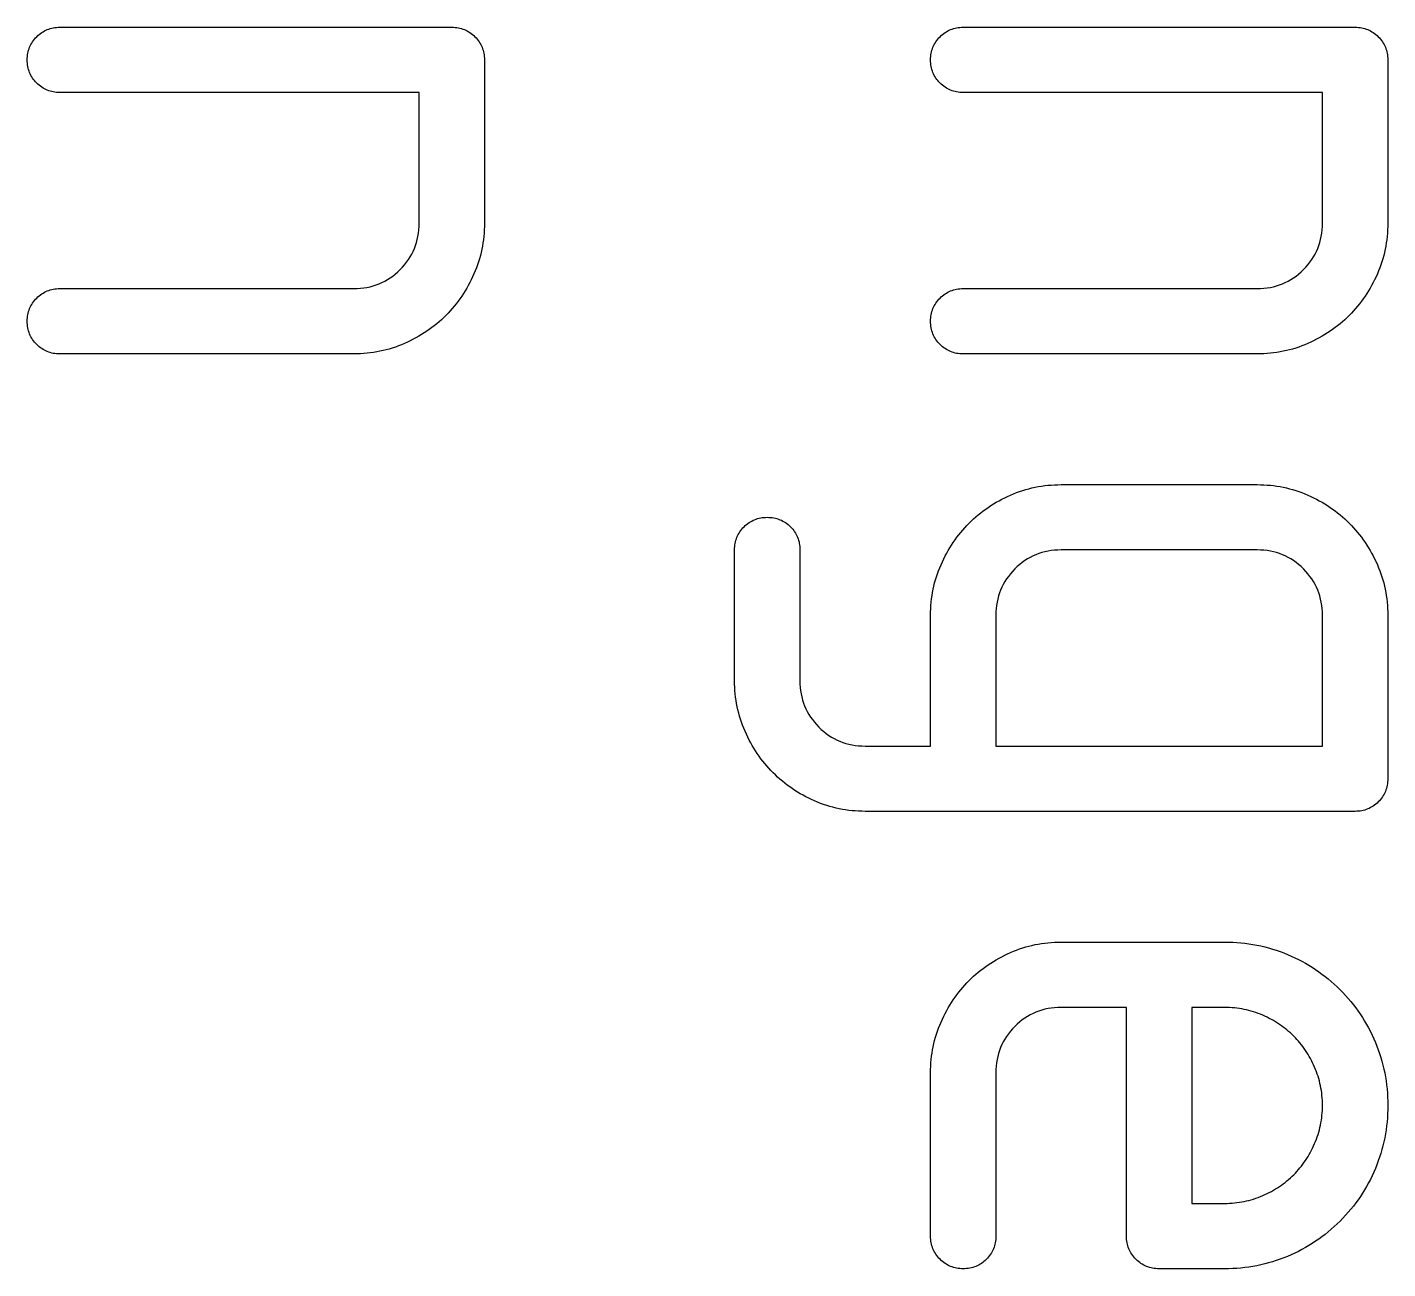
# Model space of a CAD drawing. Extents: x -220 to 711, y -42 to 774.
# Drawn here: x -214.76 to -177.26, y 74.8 to 109 of the extents above; entities that cross this region are included whole.
import ezdxf

# ---------------------------------------------------------------- set-up
doc = ezdxf.new("R2010")
doc.units = 0
doc.layers.get('0').update_dxf_attribs({"linetype": 'CONTINUOUS'})

msp = doc.modelspace()

# ---------------------------------------------------------------- linework, layer by layer
for p, q in [((-213.8583, 108.999), (-203.0583, 108.999)), ((-188.9643, 108.999), (-178.1643, 108.999)), ((-202.1583, 108.099), (-202.1583, 103.599)), ((-177.2643, 108.099), (-177.2643, 103.599)), ((-203.9583, 107.199), (-213.8583, 107.199)), ((-203.9583, 103.599), (-203.9583, 107.199)), ((-179.0643, 107.199), (-188.9643, 107.199)), ((-179.0643, 103.599), (-179.0643, 107.199)), ((-213.8583, 101.799), (-205.7583, 101.799)), ((-188.9643, 101.799), (-180.8643, 101.799)), ((-205.7583, 99.999), (-213.8583, 99.999)), ((-180.8643, 99.999), (-188.9643, 99.999)), ((-186.2643, 96.399), (-180.8643, 96.399)), ((-195.2643, 90.999), (-195.2643, 94.599)), ((-193.4643, 94.599), (-193.4643, 90.999)), ((-180.8643, 94.599), (-186.2643, 94.599)), ((-189.8643, 89.199), (-189.8643, 92.799)), ((-188.0643, 92.799), (-188.0643, 89.199)), ((-179.0643, 89.199), (-179.0643, 92.799)), ((-177.2643, 92.799), (-177.2643, 88.299)), ((-191.6643, 89.199), (-189.8643, 89.199)), ((-188.0643, 89.199), (-179.0643, 89.199)), ((-178.1643, 87.399), (-191.6643, 87.399)), ((-186.2643, 83.799), (-183.5643, 83.799)), ((-183.5643, 83.799), (-181.7643, 83.799)), ((-184.4643, 81.999), (-186.2643, 81.999)), ((-184.4643, 75.699), (-184.4643, 81.999)), ((-182.6643, 81.999), (-182.6643, 76.599)), ((-181.7643, 81.999), (-182.6643, 81.999)), ((-189.8643, 75.699), (-189.8643, 80.199)), ((-188.0643, 80.199), (-188.0643, 75.699)), ((-182.6643, 76.599), (-181.7643, 76.599)), ((-181.7643, 74.799), (-183.5643, 74.799))]:
    msp.add_line(p, q)
for points in [[(-214.7583, 108.099), (-214.7573, 108.1458), (-214.7543, 108.1916), (-214.7492, 108.2366), (-214.742, 108.2806), (-214.7329, 108.3238), (-214.7216, 108.366), (-214.7084, 108.4073), (-214.6931, 108.4477), (-214.6758, 108.4872), (-214.6564, 108.5258), (-214.635, 108.5634), (-214.6115, 108.6001), (-214.586, 108.636), (-214.5585, 108.6709), (-214.5289, 108.7049), (-214.4973, 108.738)], [(-214.4973, 108.738), (-214.4643, 108.7696), (-214.4303, 108.7991), (-214.3954, 108.8267), (-214.3595, 108.8521), (-214.3228, 108.8756), (-214.2851, 108.897), (-214.2466, 108.9164), (-214.2071, 108.9337), (-214.1667, 108.949), (-214.1254, 108.9623), (-214.0832, 108.9735), (-214.04, 108.9826), (-213.996, 108.9898), (-213.951, 108.9949), (-213.9051, 108.9979), (-213.8583, 108.999)], [(-203.0583, 108.999), (-203.0115, 108.9979), (-202.9657, 108.9949), (-202.9207, 108.9898), (-202.8767, 108.9826), (-202.8335, 108.9735), (-202.7913, 108.9623), (-202.75, 108.949), (-202.7096, 108.9337), (-202.6701, 108.9164), (-202.6315, 108.897), (-202.5939, 108.8756), (-202.5572, 108.8521), (-202.5213, 108.8267), (-202.4864, 108.7991), (-202.4524, 108.7696), (-202.4193, 108.738)], [(-202.4193, 108.738), (-202.3877, 108.7049), (-202.3582, 108.6709), (-202.3306, 108.636), (-202.3052, 108.6001), (-202.2817, 108.5634), (-202.2603, 108.5258), (-202.2409, 108.4872), (-202.2236, 108.4477), (-202.2083, 108.4073), (-202.195, 108.366), (-202.1838, 108.3238), (-202.1747, 108.2806), (-202.1675, 108.2366), (-202.1624, 108.1916), (-202.1594, 108.1458), (-202.1583, 108.099)], [(-189.8643, 108.099), (-189.8633, 108.1458), (-189.8603, 108.1916), (-189.8552, 108.2366), (-189.848, 108.2806), (-189.8389, 108.3238), (-189.8276, 108.366), (-189.8144, 108.4073), (-189.7991, 108.4477), (-189.7818, 108.4872), (-189.7624, 108.5258), (-189.741, 108.5634), (-189.7175, 108.6001), (-189.692, 108.636), (-189.6645, 108.6709), (-189.6349, 108.7049), (-189.6033, 108.738)], [(-189.6033, 108.738), (-189.5703, 108.7696), (-189.5363, 108.7991), (-189.5014, 108.8267), (-189.4655, 108.8521), (-189.4288, 108.8756), (-189.3911, 108.897), (-189.3526, 108.9164), (-189.3131, 108.9337), (-189.2727, 108.949), (-189.2314, 108.9623), (-189.1892, 108.9735), (-189.146, 108.9826), (-189.102, 108.9898), (-189.057, 108.9949), (-189.0111, 108.9979), (-188.9643, 108.999)], [(-178.1643, 108.999), (-178.1175, 108.9979), (-178.0717, 108.9949), (-178.0267, 108.9898), (-177.9827, 108.9826), (-177.9395, 108.9735), (-177.8973, 108.9623), (-177.856, 108.949), (-177.8156, 108.9337), (-177.7761, 108.9164), (-177.7375, 108.897), (-177.6999, 108.8756), (-177.6632, 108.8521), (-177.6273, 108.8267), (-177.5924, 108.7991), (-177.5584, 108.7696), (-177.5253, 108.738)], [(-177.5253, 108.738), (-177.4937, 108.7049), (-177.4642, 108.6709), (-177.4366, 108.636), (-177.4112, 108.6001), (-177.3877, 108.5634), (-177.3663, 108.5258), (-177.3469, 108.4872), (-177.3296, 108.4477), (-177.3143, 108.4073), (-177.301, 108.366), (-177.2898, 108.3238), (-177.2807, 108.2806), (-177.2735, 108.2366), (-177.2684, 108.1916), (-177.2654, 108.1458), (-177.2643, 108.099)], [(-214.4973, 107.46), (-214.5289, 107.493), (-214.5585, 107.527), (-214.586, 107.5619), (-214.6115, 107.5978), (-214.635, 107.6345), (-214.6564, 107.6722), (-214.6758, 107.7107), (-214.6931, 107.7502), (-214.7084, 107.7906), (-214.7216, 107.8319), (-214.7329, 107.8741), (-214.742, 107.9173), (-214.7492, 107.9613), (-214.7543, 108.0063), (-214.7573, 108.0522), (-214.7583, 108.099)], [(-189.6033, 107.46), (-189.6349, 107.493), (-189.6645, 107.527), (-189.692, 107.5619), (-189.7175, 107.5978), (-189.741, 107.6345), (-189.7624, 107.6722), (-189.7818, 107.7107), (-189.7991, 107.7502), (-189.8144, 107.7906), (-189.8276, 107.8319), (-189.8389, 107.8741), (-189.848, 107.9173), (-189.8552, 107.9613), (-189.8603, 108.0063), (-189.8633, 108.0522), (-189.8643, 108.099)], [(-213.8583, 107.199), (-213.9051, 107.2), (-213.951, 107.203), (-213.996, 107.2081), (-214.04, 107.2153), (-214.0832, 107.2244), (-214.1254, 107.2357), (-214.1667, 107.2489), (-214.2071, 107.2642), (-214.2466, 107.2815), (-214.2851, 107.3009), (-214.3228, 107.3223), (-214.3595, 107.3458), (-214.3954, 107.3713), (-214.4303, 107.3988), (-214.4643, 107.4284), (-214.4973, 107.46)], [(-188.9643, 107.199), (-189.0111, 107.2), (-189.057, 107.203), (-189.102, 107.2081), (-189.146, 107.2153), (-189.1892, 107.2244), (-189.2314, 107.2357), (-189.2727, 107.2489), (-189.3131, 107.2642), (-189.3526, 107.2815), (-189.3911, 107.3009), (-189.4288, 107.3223), (-189.4655, 107.3458), (-189.5014, 107.3713), (-189.5363, 107.3988), (-189.5703, 107.4284), (-189.6033, 107.46)], [(-204.4803, 102.321), (-204.4171, 102.3871), (-204.358, 102.4551), (-204.3029, 102.5249), (-204.252, 102.5966), (-204.2051, 102.6701), (-204.1622, 102.7454), (-204.1235, 102.8225), (-204.0888, 102.9015), (-204.0583, 102.9822), (-204.0317, 103.0649), (-204.0093, 103.1493), (-203.991, 103.2356), (-203.9767, 103.3237), (-203.9665, 103.4136), (-203.9604, 103.5054), (-203.9583, 103.599)], [(-202.1583, 103.599), (-202.1595, 103.507), (-202.1628, 103.4157), (-202.1685, 103.3251), (-202.1763, 103.235), (-202.1865, 103.1456), (-202.1988, 103.0568), (-202.2135, 102.9687), (-202.2303, 102.8812), (-202.2495, 102.7943), (-202.2708, 102.7081), (-202.2945, 102.6225), (-202.3203, 102.5375), (-202.3485, 102.4532), (-202.3788, 102.3695), (-202.4115, 102.2864), (-202.4463, 102.204)], [(-179.5863, 102.321), (-179.5231, 102.3871), (-179.464, 102.4551), (-179.4089, 102.5249), (-179.358, 102.5966), (-179.3111, 102.6701), (-179.2682, 102.7454), (-179.2295, 102.8225), (-179.1948, 102.9015), (-179.1643, 102.9822), (-179.1377, 103.0649), (-179.1153, 103.1493), (-179.097, 103.2356), (-179.0827, 103.3237), (-179.0725, 103.4136), (-179.0664, 103.5054), (-179.0643, 103.599)], [(-177.2643, 103.599), (-177.2655, 103.507), (-177.2688, 103.4157), (-177.2745, 103.3251), (-177.2823, 103.235), (-177.2925, 103.1456), (-177.3048, 103.0568), (-177.3195, 102.9687), (-177.3363, 102.8812), (-177.3555, 102.7943), (-177.3768, 102.7081), (-177.4005, 102.6225), (-177.4263, 102.5375), (-177.4545, 102.4532), (-177.4848, 102.3695), (-177.5175, 102.2864), (-177.5523, 102.204)], [(-205.7583, 101.799), (-205.6648, 101.801), (-205.573, 101.8071), (-205.4831, 101.8173), (-205.395, 101.8316), (-205.3087, 101.8499), (-205.2242, 101.8724), (-205.1416, 101.8989), (-205.0608, 101.9295), (-204.9819, 101.9641), (-204.9047, 102.0029), (-204.8294, 102.0457), (-204.756, 102.0926), (-204.6843, 102.1436), (-204.6145, 102.1986), (-204.5465, 102.2577), (-204.4803, 102.321)], [(-202.4463, 102.204), (-202.4831, 102.1225), (-202.5214, 102.0424), (-202.5613, 101.9636), (-202.6027, 101.8861), (-202.6457, 101.81), (-202.6902, 101.7353), (-202.7362, 101.6618), (-202.7838, 101.5897), (-202.833, 101.5189), (-202.8837, 101.4495), (-202.9359, 101.3814), (-202.9897, 101.3146), (-203.0451, 101.2492), (-203.1019, 101.1851), (-203.1604, 101.1224), (-203.2203, 101.061)], [(-180.8643, 101.799), (-180.7708, 101.801), (-180.679, 101.8071), (-180.5891, 101.8173), (-180.501, 101.8316), (-180.4147, 101.8499), (-180.3302, 101.8724), (-180.2476, 101.8989), (-180.1668, 101.9295), (-180.0879, 101.9641), (-180.0107, 102.0029), (-179.9354, 102.0457), (-179.862, 102.0926), (-179.7903, 102.1436), (-179.7205, 102.1986), (-179.6525, 102.2577), (-179.5863, 102.321)], [(-177.5523, 102.204), (-177.5891, 102.1225), (-177.6274, 102.0424), (-177.6673, 101.9636), (-177.7087, 101.8861), (-177.7517, 101.81), (-177.7962, 101.7353), (-177.8422, 101.6618), (-177.8898, 101.5897), (-177.939, 101.5189), (-177.9897, 101.4495), (-178.0419, 101.3814), (-178.0957, 101.3146), (-178.1511, 101.2492), (-178.2079, 101.1851), (-178.2664, 101.1224), (-178.3263, 101.061)], [(-214.4973, 101.538), (-214.4643, 101.5696), (-214.4303, 101.5991), (-214.3954, 101.6267), (-214.3595, 101.6521), (-214.3228, 101.6756), (-214.2851, 101.697), (-214.2466, 101.7164), (-214.2071, 101.7337), (-214.1667, 101.749), (-214.1254, 101.7623), (-214.0832, 101.7735), (-214.04, 101.7826), (-213.996, 101.7898), (-213.951, 101.7949), (-213.9051, 101.7979), (-213.8583, 101.799)], [(-189.6033, 101.538), (-189.5703, 101.5696), (-189.5363, 101.5991), (-189.5014, 101.6267), (-189.4655, 101.6521), (-189.4288, 101.6756), (-189.3911, 101.697), (-189.3526, 101.7164), (-189.3131, 101.7337), (-189.2727, 101.749), (-189.2314, 101.7623), (-189.1892, 101.7735), (-189.146, 101.7826), (-189.102, 101.7898), (-189.057, 101.7949), (-189.0111, 101.7979), (-188.9643, 101.799)], [(-214.7583, 100.899), (-214.7573, 100.9458), (-214.7543, 100.9916), (-214.7492, 101.0366), (-214.742, 101.0806), (-214.7329, 101.1238), (-214.7216, 101.166), (-214.7084, 101.2073), (-214.6931, 101.2477), (-214.6758, 101.2872), (-214.6564, 101.3258), (-214.635, 101.3634), (-214.6115, 101.4001), (-214.586, 101.436), (-214.5585, 101.4709), (-214.5289, 101.5049), (-214.4973, 101.538)], [(-189.8643, 100.899), (-189.8633, 100.9458), (-189.8603, 100.9916), (-189.8552, 101.0366), (-189.848, 101.0806), (-189.8389, 101.1238), (-189.8276, 101.166), (-189.8144, 101.2073), (-189.7991, 101.2477), (-189.7818, 101.2872), (-189.7624, 101.3258), (-189.741, 101.3634), (-189.7175, 101.4001), (-189.692, 101.436), (-189.6645, 101.4709), (-189.6349, 101.5049), (-189.6033, 101.538)], [(-214.4973, 100.26), (-214.5289, 100.293), (-214.5585, 100.327), (-214.586, 100.3619), (-214.6115, 100.3978), (-214.635, 100.4345), (-214.6564, 100.4722), (-214.6758, 100.5107), (-214.6931, 100.5502), (-214.7084, 100.5906), (-214.7216, 100.6319), (-214.7329, 100.6741), (-214.742, 100.7173), (-214.7492, 100.7613), (-214.7543, 100.8063), (-214.7573, 100.8522), (-214.7583, 100.899)], [(-203.2203, 101.061), (-203.2818, 101.001), (-203.3445, 100.9426), (-203.4086, 100.8857), (-203.474, 100.8303), (-203.5408, 100.7765), (-203.6089, 100.7243), (-203.6783, 100.6736), (-203.7491, 100.6245), (-203.8212, 100.5769), (-203.8946, 100.5308), (-203.9694, 100.4863), (-204.0455, 100.4433), (-204.123, 100.4019), (-204.2018, 100.3621), (-204.2819, 100.3237), (-204.3633, 100.287)], [(-189.6033, 100.26), (-189.6349, 100.293), (-189.6645, 100.327), (-189.692, 100.3619), (-189.7175, 100.3978), (-189.741, 100.4345), (-189.7624, 100.4722), (-189.7818, 100.5107), (-189.7991, 100.5502), (-189.8144, 100.5906), (-189.8276, 100.6319), (-189.8389, 100.6741), (-189.848, 100.7173), (-189.8552, 100.7613), (-189.8603, 100.8063), (-189.8633, 100.8522), (-189.8643, 100.899)], [(-178.3263, 101.061), (-178.3878, 101.001), (-178.4505, 100.9426), (-178.5146, 100.8857), (-178.58, 100.8303), (-178.6468, 100.7765), (-178.7149, 100.7243), (-178.7843, 100.6736), (-178.8551, 100.6245), (-178.9272, 100.5769), (-179.0006, 100.5308), (-179.0754, 100.4863), (-179.1515, 100.4433), (-179.229, 100.4019), (-179.3078, 100.3621), (-179.3879, 100.3237), (-179.4693, 100.287)], [(-213.8583, 99.999), (-213.9051, 100), (-213.951, 100.003), (-213.996, 100.0081), (-214.04, 100.0153), (-214.0832, 100.0244), (-214.1254, 100.0357), (-214.1667, 100.0489), (-214.2071, 100.0642), (-214.2466, 100.0815), (-214.2851, 100.1009), (-214.3228, 100.1223), (-214.3595, 100.1458), (-214.3954, 100.1713), (-214.4303, 100.1988), (-214.4643, 100.2284), (-214.4973, 100.26)], [(-204.3633, 100.287), (-204.4458, 100.2521), (-204.5289, 100.2195), (-204.6126, 100.1891), (-204.6969, 100.161), (-204.7819, 100.1351), (-204.8675, 100.1115), (-204.9537, 100.0901), (-205.0406, 100.071), (-205.1281, 100.0541), (-205.2162, 100.0395), (-205.305, 100.0271), (-205.3944, 100.017), (-205.4844, 100.0091), (-205.5751, 100.0035), (-205.6664, 100.0001), (-205.7583, 99.999)], [(-188.9643, 99.999), (-189.0111, 100), (-189.057, 100.003), (-189.102, 100.0081), (-189.146, 100.0153), (-189.1892, 100.0244), (-189.2314, 100.0357), (-189.2727, 100.0489), (-189.3131, 100.0642), (-189.3526, 100.0815), (-189.3911, 100.1009), (-189.4288, 100.1223), (-189.4655, 100.1458), (-189.5014, 100.1713), (-189.5363, 100.1988), (-189.5703, 100.2284), (-189.6033, 100.26)], [(-179.4693, 100.287), (-179.5518, 100.2521), (-179.6349, 100.2195), (-179.7186, 100.1891), (-179.8029, 100.161), (-179.8879, 100.1351), (-179.9735, 100.1115), (-180.0597, 100.0901), (-180.1466, 100.071), (-180.2341, 100.0541), (-180.3222, 100.0395), (-180.411, 100.0271), (-180.5004, 100.017), (-180.5904, 100.0091), (-180.6811, 100.0035), (-180.7724, 100.0001), (-180.8643, 99.999)], [(-187.6593, 96.111), (-187.5769, 96.1458), (-187.4938, 96.1785), (-187.4101, 96.2088), (-187.3258, 96.237), (-187.2408, 96.2628), (-187.1552, 96.2865), (-187.069, 96.3078), (-186.9821, 96.327), (-186.8946, 96.3438), (-186.8064, 96.3585), (-186.7177, 96.3708), (-186.6283, 96.381), (-186.5382, 96.3888), (-186.4476, 96.3945), (-186.3563, 96.3978), (-186.2643, 96.399)], [(-180.8643, 96.399), (-180.7724, 96.3978), (-180.6811, 96.3945), (-180.5904, 96.3888), (-180.5004, 96.381), (-180.411, 96.3708), (-180.3222, 96.3585), (-180.2341, 96.3438), (-180.1466, 96.327), (-180.0597, 96.3078), (-179.9735, 96.2865), (-179.8879, 96.2628), (-179.8029, 96.237), (-179.7186, 96.2088), (-179.6349, 96.1785), (-179.5518, 96.1458), (-179.4693, 96.111)], [(-188.8023, 95.337), (-188.7409, 95.3969), (-188.6782, 95.4554), (-188.6141, 95.5122), (-188.5487, 95.5676), (-188.4819, 95.6214), (-188.4138, 95.6736), (-188.3444, 95.7243), (-188.2736, 95.7735), (-188.2015, 95.8211), (-188.128, 95.8671), (-188.0533, 95.9116), (-187.9772, 95.9546), (-187.8997, 95.996), (-187.8209, 96.0359), (-187.7408, 96.0742), (-187.6593, 96.111)], [(-179.4693, 96.111), (-179.3879, 96.0742), (-179.3078, 96.0359), (-179.229, 95.996), (-179.1515, 95.9546), (-179.0754, 95.9116), (-179.0006, 95.8671), (-178.9272, 95.8211), (-178.8551, 95.7735), (-178.7843, 95.7243), (-178.7149, 95.6736), (-178.6468, 95.6214), (-178.58, 95.5676), (-178.5146, 95.5122), (-178.4505, 95.4554), (-178.3878, 95.3969), (-178.3263, 95.337)], [(-195.2643, 94.599), (-195.2633, 94.6458), (-195.2603, 94.6916), (-195.2552, 94.7366), (-195.248, 94.7806), (-195.2389, 94.8238), (-195.2276, 94.866), (-195.2144, 94.9073), (-195.1991, 94.9477), (-195.1818, 94.9872), (-195.1624, 95.0258), (-195.141, 95.0634), (-195.1175, 95.1001), (-195.092, 95.136), (-195.0645, 95.1709), (-195.0349, 95.2049), (-195.0033, 95.238)], [(-195.0033, 95.238), (-194.9703, 95.2696), (-194.9363, 95.2991), (-194.9014, 95.3267), (-194.8655, 95.3521), (-194.8288, 95.3756), (-194.7911, 95.397), (-194.7526, 95.4164), (-194.7131, 95.4337), (-194.6727, 95.449), (-194.6314, 95.4623), (-194.5892, 95.4735), (-194.546, 95.4826), (-194.502, 95.4898), (-194.457, 95.4949), (-194.4111, 95.4979), (-194.3643, 95.499)], [(-194.3643, 95.499), (-194.3175, 95.4979), (-194.2717, 95.4949), (-194.2267, 95.4898), (-194.1827, 95.4826), (-194.1395, 95.4735), (-194.0973, 95.4623), (-194.056, 95.449), (-194.0156, 95.4337), (-193.9761, 95.4164), (-193.9375, 95.397), (-193.8999, 95.3756), (-193.8632, 95.3521), (-193.8273, 95.3267), (-193.7924, 95.2991), (-193.7584, 95.2696), (-193.7253, 95.238)], [(-193.7253, 95.238), (-193.6937, 95.2049), (-193.6642, 95.1709), (-193.6366, 95.136), (-193.6112, 95.1001), (-193.5877, 95.0634), (-193.5663, 95.0258), (-193.5469, 94.9872), (-193.5296, 94.9477), (-193.5143, 94.9073), (-193.501, 94.866), (-193.4898, 94.8238), (-193.4807, 94.7806), (-193.4735, 94.7366), (-193.4684, 94.6916), (-193.4654, 94.6458), (-193.4643, 94.599)], [(-189.5763, 94.194), (-189.5396, 94.2754), (-189.5012, 94.3555), (-189.4614, 94.4343), (-189.42, 94.5118), (-189.377, 94.5879), (-189.3325, 94.6627), (-189.2864, 94.7361), (-189.2388, 94.8082), (-189.1897, 94.879), (-189.139, 94.9484), (-189.0868, 95.0165), (-189.033, 95.0833), (-188.9776, 95.1487), (-188.9207, 95.2128), (-188.8623, 95.2755), (-188.8023, 95.337)], [(-178.3263, 95.337), (-178.2664, 95.2755), (-178.2079, 95.2128), (-178.1511, 95.1487), (-178.0957, 95.0833), (-178.0419, 95.0165), (-177.9897, 94.9484), (-177.939, 94.879), (-177.8898, 94.8082), (-177.8422, 94.7361), (-177.7962, 94.6627), (-177.7517, 94.5879), (-177.7087, 94.5118), (-177.6673, 94.4343), (-177.6274, 94.3555), (-177.5891, 94.2754), (-177.5523, 94.194)], [(-186.2643, 94.599), (-186.3579, 94.5969), (-186.4497, 94.5908), (-186.5396, 94.5806), (-186.6277, 94.5663), (-186.714, 94.548), (-186.7984, 94.5256), (-186.8811, 94.499), (-186.9618, 94.4685), (-187.0408, 94.4338), (-187.1179, 94.3951), (-187.1932, 94.3522), (-187.2667, 94.3053), (-187.3384, 94.2544), (-187.4082, 94.1993), (-187.4762, 94.1402), (-187.5423, 94.077)], [(-179.5863, 94.077), (-179.6525, 94.1402), (-179.7205, 94.1993), (-179.7903, 94.2544), (-179.862, 94.3053), (-179.9354, 94.3522), (-180.0107, 94.3951), (-180.0879, 94.4338), (-180.1668, 94.4685), (-180.2476, 94.499), (-180.3302, 94.5256), (-180.4147, 94.548), (-180.501, 94.5663), (-180.5891, 94.5806), (-180.679, 94.5908), (-180.7708, 94.5969), (-180.8643, 94.599)], [(-189.8643, 92.799), (-189.8632, 92.8909), (-189.8598, 92.9822), (-189.8542, 93.0729), (-189.8463, 93.1629), (-189.8362, 93.2523), (-189.8238, 93.3411), (-189.8092, 93.4292), (-189.7923, 93.5167), (-189.7732, 93.6036), (-189.7518, 93.6898), (-189.7282, 93.7754), (-189.7023, 93.8604), (-189.6742, 93.9447), (-189.6438, 94.0284), (-189.6112, 94.1115), (-189.5763, 94.194)], [(-177.5523, 94.194), (-177.5175, 94.1115), (-177.4848, 94.0284), (-177.4545, 93.9447), (-177.4263, 93.8604), (-177.4005, 93.7754), (-177.3768, 93.6898), (-177.3555, 93.6036), (-177.3363, 93.5167), (-177.3195, 93.4292), (-177.3048, 93.3411), (-177.2925, 93.2523), (-177.2823, 93.1629), (-177.2745, 93.0729), (-177.2688, 92.9822), (-177.2655, 92.8909), (-177.2643, 92.799)], [(-187.5423, 94.077), (-187.6056, 94.0108), (-187.6647, 93.9428), (-187.7197, 93.873), (-187.7707, 93.8013), (-187.8176, 93.7279), (-187.8604, 93.6526), (-187.8992, 93.5754), (-187.9338, 93.4965), (-187.9644, 93.4157), (-187.9909, 93.3331), (-188.0134, 93.2486), (-188.0317, 93.1623), (-188.046, 93.0742), (-188.0562, 92.9843), (-188.0623, 92.8925), (-188.0643, 92.799)], [(-179.0643, 92.799), (-179.0664, 92.8925), (-179.0725, 92.9843), (-179.0827, 93.0742), (-179.097, 93.1623), (-179.1153, 93.2486), (-179.1377, 93.3331), (-179.1643, 93.4157), (-179.1948, 93.4965), (-179.2295, 93.5754), (-179.2682, 93.6526), (-179.3111, 93.7279), (-179.358, 93.8013), (-179.4089, 93.873), (-179.464, 93.9428), (-179.5231, 94.0108), (-179.5863, 94.077)], [(-194.9763, 89.604), (-195.0112, 89.6864), (-195.0438, 89.7695), (-195.0742, 89.8532), (-195.1023, 89.9375), (-195.1282, 90.0225), (-195.1518, 90.1081), (-195.1732, 90.1943), (-195.1923, 90.2812), (-195.2092, 90.3687), (-195.2238, 90.4568), (-195.2362, 90.5456), (-195.2463, 90.635), (-195.2542, 90.7251), (-195.2598, 90.8157), (-195.2632, 90.907), (-195.2643, 90.999)], [(-193.4643, 90.999), (-193.4623, 90.9054), (-193.4562, 90.8136), (-193.446, 90.7237), (-193.4317, 90.6356), (-193.4134, 90.5493), (-193.3909, 90.4649), (-193.3644, 90.3822), (-193.3338, 90.3015), (-193.2992, 90.2225), (-193.2604, 90.1454), (-193.2176, 90.0701), (-193.1707, 89.9966), (-193.1197, 89.9249), (-193.0647, 89.8551), (-193.0056, 89.7871), (-192.9423, 89.721)], [(-192.9423, 89.721), (-192.8762, 89.6577), (-192.8082, 89.5986), (-192.7384, 89.5436), (-192.6667, 89.4926), (-192.5932, 89.4457), (-192.5179, 89.4029), (-192.4408, 89.3641), (-192.3618, 89.3295), (-192.2811, 89.2989), (-192.1984, 89.2724), (-192.114, 89.2499), (-192.0277, 89.2316), (-191.9396, 89.2173), (-191.8497, 89.2071), (-191.7579, 89.201), (-191.6643, 89.199)], [(-194.2023, 88.461), (-194.2623, 88.5224), (-194.3207, 88.5851), (-194.3776, 88.6492), (-194.433, 88.7146), (-194.4868, 88.7814), (-194.539, 88.8495), (-194.5897, 88.9189), (-194.6388, 88.9897), (-194.6864, 89.0618), (-194.7325, 89.1353), (-194.777, 89.21), (-194.82, 89.2861), (-194.8614, 89.3636), (-194.9012, 89.4424), (-194.9396, 89.5225), (-194.9763, 89.604)], [(-193.0593, 87.687), (-193.1408, 87.7237), (-193.2209, 87.7621), (-193.2997, 87.8019), (-193.3772, 87.8433), (-193.4533, 87.8863), (-193.528, 87.9308), (-193.6015, 87.9769), (-193.6736, 88.0245), (-193.7444, 88.0736), (-193.8138, 88.1243), (-193.8819, 88.1765), (-193.9487, 88.2303), (-194.0141, 88.2857), (-194.0782, 88.3426), (-194.1409, 88.401), (-194.2023, 88.461)], [(-177.2643, 88.299), (-177.2654, 88.2522), (-177.2684, 88.2063), (-177.2735, 88.1613), (-177.2807, 88.1173), (-177.2898, 88.0741), (-177.301, 88.0319), (-177.3143, 87.9906), (-177.3296, 87.9502), (-177.3469, 87.9107), (-177.3663, 87.8722), (-177.3877, 87.8345), (-177.4112, 87.7978), (-177.4366, 87.7619), (-177.4642, 87.727), (-177.4937, 87.693), (-177.5253, 87.66)], [(-191.6643, 87.399), (-191.7563, 87.4001), (-191.8476, 87.4035), (-191.9382, 87.4091), (-192.0283, 87.417), (-192.1177, 87.4271), (-192.2064, 87.4395), (-192.2946, 87.4541), (-192.3821, 87.471), (-192.469, 87.4901), (-192.5552, 87.5115), (-192.6408, 87.5351), (-192.7258, 87.561), (-192.8101, 87.5891), (-192.8938, 87.6195), (-192.9769, 87.6521), (-193.0593, 87.687)], [(-177.5253, 87.66), (-177.5584, 87.6284), (-177.5924, 87.5988), (-177.6273, 87.5713), (-177.6632, 87.5458), (-177.6999, 87.5223), (-177.7375, 87.5009), (-177.7761, 87.4815), (-177.8156, 87.4642), (-177.856, 87.4489), (-177.8973, 87.4357), (-177.9395, 87.4244), (-177.9827, 87.4153), (-178.0267, 87.4081), (-178.0717, 87.403), (-178.1175, 87.4), (-178.1643, 87.399)], [(-187.6593, 83.511), (-187.5769, 83.5458), (-187.4938, 83.5785), (-187.4101, 83.6088), (-187.3258, 83.637), (-187.2408, 83.6628), (-187.1552, 83.6865), (-187.069, 83.7078), (-186.9821, 83.727), (-186.8946, 83.7438), (-186.8064, 83.7585), (-186.7177, 83.7708), (-186.6283, 83.781), (-186.5382, 83.7888), (-186.4476, 83.7945), (-186.3563, 83.7978), (-186.2643, 83.799)], [(-181.7643, 83.799), (-181.65, 83.7976), (-181.5364, 83.7936), (-181.4236, 83.7869), (-181.3115, 83.7776), (-181.2003, 83.7656), (-181.0898, 83.7509), (-180.98, 83.7335), (-180.8711, 83.7135), (-180.7629, 83.6907), (-180.6555, 83.6654), (-180.5489, 83.6373), (-180.443, 83.6066), (-180.3379, 83.5732), (-180.2336, 83.5371), (-180.1301, 83.4984), (-180.0273, 83.457)], [(-188.8023, 82.737), (-188.7409, 82.7969), (-188.6782, 82.8554), (-188.6141, 82.9122), (-188.5487, 82.9676), (-188.4819, 83.0214), (-188.4138, 83.0736), (-188.3444, 83.1243), (-188.2736, 83.1735), (-188.2015, 83.2211), (-188.128, 83.2671), (-188.0533, 83.3116), (-187.9772, 83.3546), (-187.8997, 83.396), (-187.8209, 83.4359), (-187.7408, 83.4742), (-187.6593, 83.511)], [(-180.0273, 83.457), (-179.9257, 83.4131), (-179.8255, 83.367), (-179.7269, 83.3186), (-179.6297, 83.268), (-179.5339, 83.2151), (-179.4397, 83.16), (-179.3469, 83.1026), (-179.2556, 83.043), (-179.1658, 82.9811), (-179.0774, 82.917), (-178.9905, 82.8506), (-178.9052, 82.782), (-178.8212, 82.7111), (-178.7388, 82.638), (-178.6578, 82.5626), (-178.5783, 82.485)], [(-189.5763, 81.594), (-189.5396, 81.6754), (-189.5012, 81.7555), (-189.4614, 81.8343), (-189.42, 81.9118), (-189.377, 81.9879), (-189.3325, 82.0627), (-189.2864, 82.1361), (-189.2388, 82.2082), (-189.1897, 82.279), (-189.139, 82.3484), (-189.0868, 82.4165), (-189.033, 82.4833), (-188.9776, 82.5487), (-188.9207, 82.6128), (-188.8623, 82.6755), (-188.8023, 82.737)], [(-178.5783, 82.485), (-178.5007, 82.4055), (-178.4253, 82.3245), (-178.3522, 82.2421), (-178.2813, 82.1581), (-178.2127, 82.0728), (-178.1463, 81.9859), (-178.0822, 81.8975), (-178.0203, 81.8077), (-177.9607, 81.7164), (-177.9033, 81.6236), (-177.8482, 81.5294), (-177.7953, 81.4336), (-177.7447, 81.3364), (-177.6963, 81.2378), (-177.6502, 81.1376), (-177.6063, 81.036)], [(-186.2643, 81.999), (-186.3579, 81.9969), (-186.4497, 81.9908), (-186.5396, 81.9806), (-186.6277, 81.9663), (-186.714, 81.948), (-186.7984, 81.9256), (-186.8811, 81.899), (-186.9618, 81.8685), (-187.0408, 81.8338), (-187.1179, 81.7951), (-187.1932, 81.7522), (-187.2667, 81.7053), (-187.3384, 81.6544), (-187.4082, 81.5993), (-187.4762, 81.5402), (-187.5423, 81.477)], [(-180.7113, 81.783), (-180.7735, 81.8091), (-180.8361, 81.8336), (-180.8992, 81.8564), (-180.9628, 81.8775), (-181.0269, 81.8969), (-181.0914, 81.9146), (-181.1565, 81.9306), (-181.2221, 81.945), (-181.2881, 81.9576), (-181.3547, 81.9686), (-181.4217, 81.9779), (-181.4893, 81.9855), (-181.5573, 81.9914), (-181.6258, 81.9956), (-181.6948, 81.9981), (-181.7643, 81.999)], [(-179.8563, 81.207), (-179.9019, 81.2514), (-179.9484, 81.2947), (-179.9961, 81.3369), (-180.0448, 81.378), (-180.0945, 81.4179), (-180.1453, 81.4567), (-180.1972, 81.4944), (-180.2501, 81.531), (-180.3041, 81.5664), (-180.3591, 81.6007), (-180.4151, 81.6339), (-180.4723, 81.666), (-180.5305, 81.6969), (-180.5897, 81.7267), (-180.65, 81.7554), (-180.7113, 81.783)], [(-189.8643, 80.199), (-189.8632, 80.2909), (-189.8598, 80.3822), (-189.8542, 80.4729), (-189.8463, 80.5629), (-189.8362, 80.6523), (-189.8238, 80.7411), (-189.8092, 80.8292), (-189.7923, 80.9167), (-189.7732, 81.0036), (-189.7518, 81.0898), (-189.7282, 81.1754), (-189.7023, 81.2604), (-189.6742, 81.3447), (-189.6438, 81.4284), (-189.6112, 81.5115), (-189.5763, 81.594)], [(-187.5423, 81.477), (-187.6056, 81.4108), (-187.6647, 81.3428), (-187.7197, 81.273), (-187.7707, 81.2013), (-187.8176, 81.1279), (-187.8604, 81.0526), (-187.8992, 80.9754), (-187.9338, 80.8965), (-187.9644, 80.8157), (-187.9909, 80.7331), (-188.0134, 80.6486), (-188.0317, 80.5623), (-188.046, 80.4742), (-188.0562, 80.3843), (-188.0623, 80.2925), (-188.0643, 80.199)], [(-179.2803, 80.352), (-179.3079, 80.4133), (-179.3366, 80.4736), (-179.3664, 80.5328), (-179.3973, 80.591), (-179.4294, 80.6482), (-179.4626, 80.7042), (-179.4969, 80.7592), (-179.5323, 80.8132), (-179.5689, 80.8661), (-179.6066, 80.918), (-179.6454, 80.9688), (-179.6853, 81.0185), (-179.7264, 81.0672), (-179.7686, 81.1148), (-179.8119, 81.1614), (-179.8563, 81.207)], [(-177.6063, 81.036), (-177.5649, 80.9332), (-177.5262, 80.8297), (-177.4901, 80.7254), (-177.4567, 80.6203), (-177.426, 80.5144), (-177.3979, 80.4078), (-177.3726, 80.3004), (-177.3498, 80.1922), (-177.3298, 80.0833), (-177.3124, 79.9735), (-177.2977, 79.863), (-177.2857, 79.7518), (-177.2764, 79.6397), (-177.2697, 79.5269), (-177.2657, 79.4133), (-177.2643, 79.299)], [(-179.0643, 79.299), (-179.0652, 79.3685), (-179.0677, 79.4375), (-179.0719, 79.506), (-179.0778, 79.574), (-179.0854, 79.6416), (-179.0947, 79.7086), (-179.1057, 79.7752), (-179.1183, 79.8412), (-179.1327, 79.9068), (-179.1487, 79.9718), (-179.1664, 80.0364), (-179.1858, 80.1005), (-179.2069, 80.1641), (-179.2297, 80.2272), (-179.2542, 80.2898), (-179.2803, 80.352)], [(-179.2803, 78.246), (-179.2542, 78.3081), (-179.2297, 78.3707), (-179.2069, 78.4338), (-179.1858, 78.4974), (-179.1664, 78.5615), (-179.1487, 78.6261), (-179.1327, 78.6911), (-179.1183, 78.7567), (-179.1057, 78.8228), (-179.0947, 78.8893), (-179.0854, 78.9564), (-179.0778, 79.0239), (-179.0719, 79.0919), (-179.0677, 79.1604), (-179.0652, 79.2295), (-179.0643, 79.299)], [(-177.2643, 79.299), (-177.2657, 79.1846), (-177.2697, 79.071), (-177.2764, 78.9582), (-177.2857, 78.8461), (-177.2977, 78.7349), (-177.3124, 78.6244), (-177.3298, 78.5147), (-177.3498, 78.4057), (-177.3726, 78.2975), (-177.3979, 78.1901), (-177.426, 78.0835), (-177.4567, 77.9776), (-177.4901, 77.8726), (-177.5262, 77.7683), (-177.5649, 77.6647), (-177.6063, 77.562)], [(-179.8563, 77.391), (-179.8119, 77.4365), (-179.7686, 77.4831), (-179.7264, 77.5307), (-179.6853, 77.5794), (-179.6454, 77.6291), (-179.6066, 77.6799), (-179.5689, 77.7318), (-179.5323, 77.7847), (-179.4969, 77.8387), (-179.4626, 77.8937), (-179.4294, 77.9498), (-179.3973, 78.0069), (-179.3664, 78.0651), (-179.3366, 78.1243), (-179.3079, 78.1846), (-179.2803, 78.246)], [(-180.7113, 76.815), (-180.65, 76.8425), (-180.5897, 76.8712), (-180.5305, 76.901), (-180.4723, 76.932), (-180.4151, 76.964), (-180.3591, 76.9972), (-180.3041, 77.0315), (-180.2501, 77.067), (-180.1972, 77.1035), (-180.1453, 77.1412), (-180.0945, 77.18), (-180.0448, 77.22), (-179.9961, 77.261), (-179.9484, 77.3032), (-179.9019, 77.3465), (-179.8563, 77.391)], [(-177.6063, 77.562), (-177.6502, 77.4603), (-177.6963, 77.3602), (-177.7447, 77.2615), (-177.7953, 77.1643), (-177.8482, 77.0685), (-177.9033, 76.9743), (-177.9607, 76.8815), (-178.0203, 76.7902), (-178.0822, 76.7004), (-178.1463, 76.612), (-178.2127, 76.5252), (-178.2813, 76.4398), (-178.3522, 76.3559), (-178.4253, 76.2734), (-178.5007, 76.1924), (-178.5783, 76.113)], [(-181.7643, 76.599), (-181.6948, 76.5998), (-181.6258, 76.6023), (-181.5573, 76.6066), (-181.4893, 76.6125), (-181.4217, 76.6201), (-181.3547, 76.6293), (-181.2881, 76.6403), (-181.2221, 76.653), (-181.1565, 76.6673), (-181.0914, 76.6833), (-181.0269, 76.7011), (-180.9628, 76.7205), (-180.8992, 76.7416), (-180.8361, 76.7643), (-180.7735, 76.7888), (-180.7113, 76.815)], [(-178.5783, 76.113), (-178.6578, 76.0353), (-178.7388, 75.96), (-178.8212, 75.8868), (-178.9052, 75.816), (-178.9905, 75.7473), (-179.0774, 75.681), (-179.1658, 75.6168), (-179.2556, 75.555), (-179.3469, 75.4953), (-179.4397, 75.438), (-179.5339, 75.3828), (-179.6297, 75.33), (-179.7269, 75.2793), (-179.8255, 75.231), (-179.9257, 75.1848), (-180.0273, 75.141)], [(-189.6033, 75.06), (-189.6349, 75.093), (-189.6645, 75.127), (-189.692, 75.1619), (-189.7175, 75.1978), (-189.741, 75.2345), (-189.7624, 75.2722), (-189.7818, 75.3107), (-189.7991, 75.3502), (-189.8144, 75.3906), (-189.8276, 75.4319), (-189.8389, 75.4741), (-189.848, 75.5173), (-189.8552, 75.5613), (-189.8603, 75.6063), (-189.8633, 75.6522), (-189.8643, 75.699)], [(-188.0643, 75.699), (-188.0654, 75.6522), (-188.0684, 75.6063), (-188.0735, 75.5613), (-188.0807, 75.5173), (-188.0898, 75.4741), (-188.101, 75.4319), (-188.1143, 75.3906), (-188.1296, 75.3502), (-188.1469, 75.3107), (-188.1663, 75.2722), (-188.1877, 75.2345), (-188.2112, 75.1978), (-188.2366, 75.1619), (-188.2642, 75.127), (-188.2937, 75.093), (-188.3253, 75.06)], [(-184.2033, 75.06), (-184.2349, 75.093), (-184.2645, 75.127), (-184.292, 75.1619), (-184.3175, 75.1978), (-184.341, 75.2345), (-184.3624, 75.2722), (-184.3818, 75.3107), (-184.3991, 75.3502), (-184.4144, 75.3906), (-184.4276, 75.4319), (-184.4389, 75.4741), (-184.448, 75.5173), (-184.4552, 75.5613), (-184.4603, 75.6063), (-184.4633, 75.6522), (-184.4643, 75.699)], [(-188.9643, 74.799), (-189.0111, 74.8), (-189.057, 74.803), (-189.102, 74.8081), (-189.146, 74.8153), (-189.1892, 74.8244), (-189.2314, 74.8357), (-189.2727, 74.8489), (-189.3131, 74.8642), (-189.3526, 74.8815), (-189.3911, 74.9009), (-189.4288, 74.9223), (-189.4655, 74.9458), (-189.5014, 74.9713), (-189.5363, 74.9988), (-189.5703, 75.0284), (-189.6033, 75.06)], [(-188.3253, 75.06), (-188.3584, 75.0284), (-188.3924, 74.9988), (-188.4273, 74.9713), (-188.4632, 74.9458), (-188.4999, 74.9223), (-188.5375, 74.9009), (-188.5761, 74.8815), (-188.6156, 74.8642), (-188.656, 74.8489), (-188.6973, 74.8357), (-188.7395, 74.8244), (-188.7827, 74.8153), (-188.8267, 74.8081), (-188.8717, 74.803), (-188.9175, 74.8), (-188.9643, 74.799)], [(-183.5643, 74.799), (-183.6111, 74.8), (-183.657, 74.803), (-183.702, 74.8081), (-183.746, 74.8153), (-183.7892, 74.8244), (-183.8314, 74.8357), (-183.8727, 74.8489), (-183.9131, 74.8642), (-183.9526, 74.8815), (-183.9911, 74.9009), (-184.0288, 74.9223), (-184.0655, 74.9458), (-184.1014, 74.9713), (-184.1363, 74.9988), (-184.1703, 75.0284), (-184.2033, 75.06)], [(-180.0273, 75.141), (-180.1301, 75.0995), (-180.2336, 75.0608), (-180.3379, 75.0247), (-180.443, 74.9913), (-180.5489, 74.9606), (-180.6555, 74.9326), (-180.7629, 74.9072), (-180.8711, 74.8845), (-180.98, 74.8644), (-181.0898, 74.8471), (-181.2003, 74.8324), (-181.3115, 74.8203), (-181.4236, 74.811), (-181.5364, 74.8043), (-181.65, 74.8003), (-181.7643, 74.799)]]:
    msp.add_lwpolyline(points)

doc.saveas('drawing.dxf')
